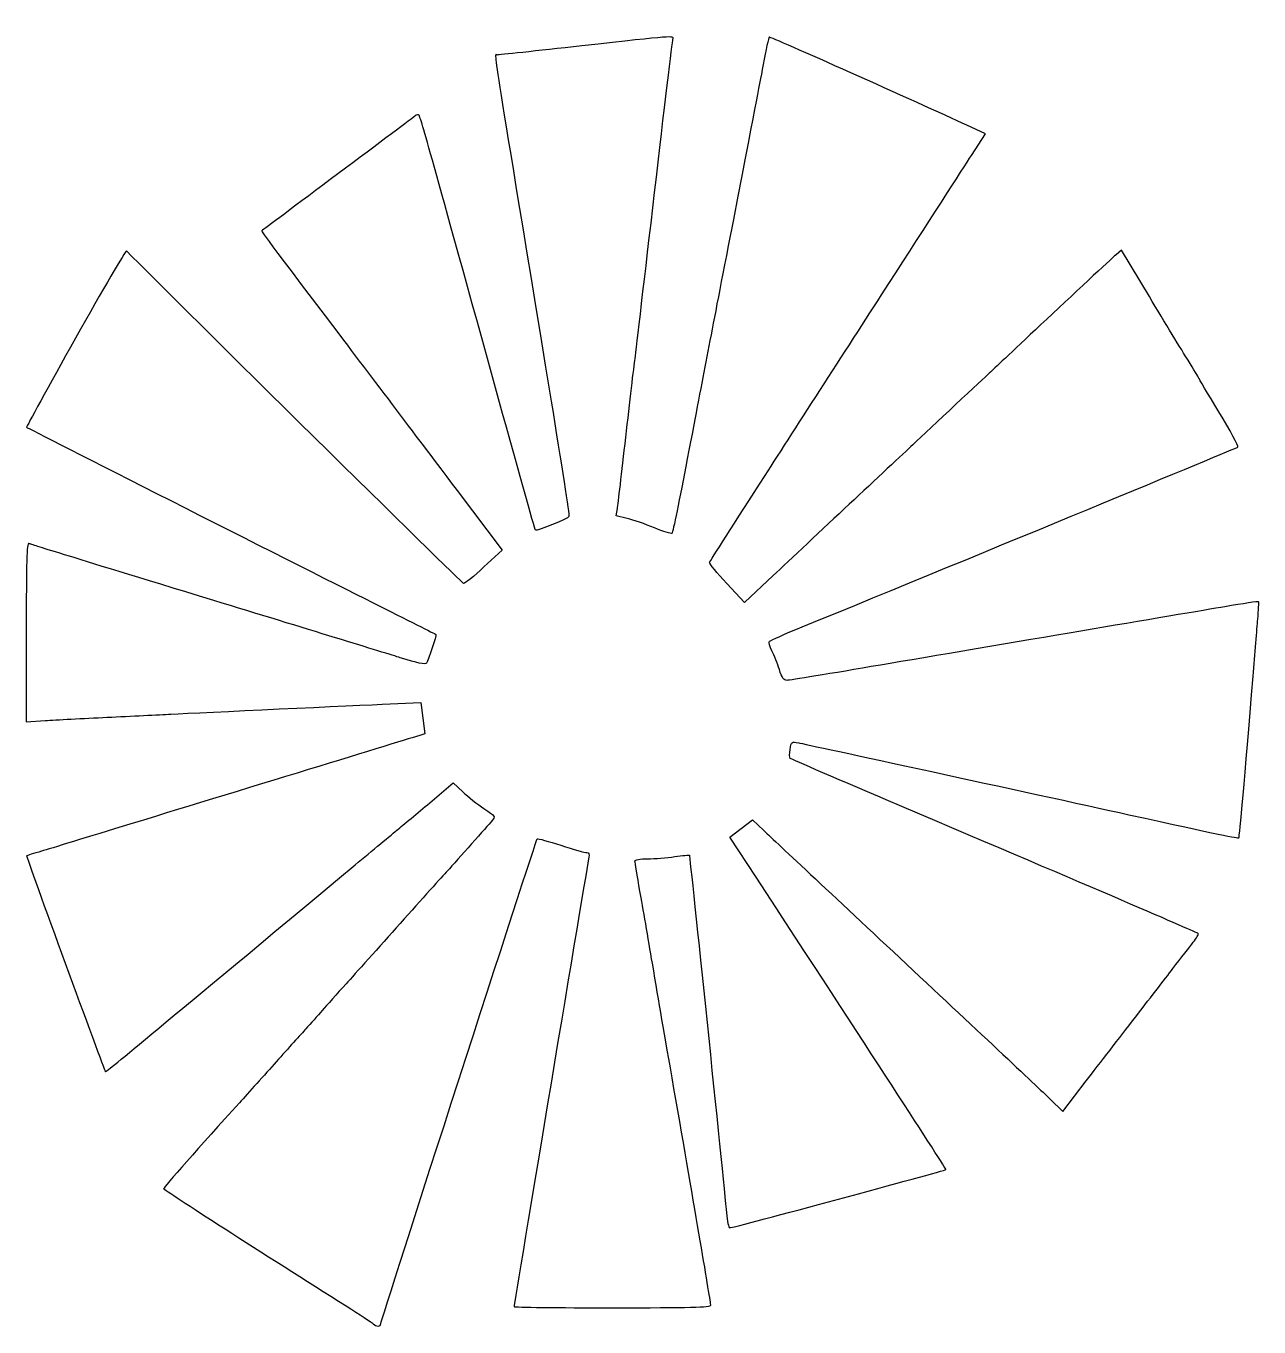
# Model space of a CAD drawing. Header units: centimetres. Extents: x -12.6 to 3.3, y -13.5 to 3.2.
import ezdxf

# ---------------------------------------------------------------- set-up
doc = ezdxf.new("R2010")
doc.units = ezdxf.units.CM
doc.header["$MEASUREMENT"] = 0
doc.layers.add('Layer 1', color=7, linetype='Continuous')

msp = doc.modelspace()

# ---------------------------------------------------------------- linework, layer by layer
at = {"layer": 'Layer 1'}
msp.add_open_spline([(-8.0987, -13.50528), (-8.11626, -13.48772), (-8.27322, -13.38354), (-8.4475, -13.27377), (-8.4475, -13.27377), (-9.47113, -12.62904), (-10.80056, -11.77555), (-10.80148, -11.76252), (-10.80148, -11.76252), (-10.80247, -11.74861), (-10.32721, -11.2097), (-9.82322, -10.65325), (-9.82322, -10.65325), (-9.71119, -10.52956), (-9.49703, -10.29143), (-9.34732, -10.12408), (-9.34732, -10.12408), (-9.1976, -9.95673), (-9.02623, -9.76616), (-8.96649, -9.7006), (-8.96649, -9.7006), (-8.90675, -9.63503), (-8.81109, -9.52788), (-8.75392, -9.46247), (-8.75392, -9.46247), (-8.69674, -9.39706), (-8.5584, -9.24235), (-8.4465, -9.11866), (-8.4465, -9.11866), (-8.33459, -8.99497), (-8.01962, -8.64373), (-7.74655, -8.33814), (-7.74655, -8.33814), (-7.47349, -8.03255), (-7.20106, -7.72891), (-7.14116, -7.66339), (-7.14116, -7.66339), (-7.00778, -7.5175), (-6.62622, -7.08864), (-6.56217, -7.01264), (-6.56217, -7.01264), (-6.51625, -6.95815), (-6.5181, -6.95539), (-6.66629, -6.857), (-6.66629, -6.857), (-6.74927, -6.80191), (-6.8725, -6.70506), (-6.94014, -6.64179), (-6.94014, -6.64179), (-6.94014, -6.64179), (-7.06313, -6.52675), (-7.06313, -6.52675), (-7.06313, -6.52675), (-7.06313, -6.52675), (-7.33677, -6.75776), (-7.33677, -6.75776), (-7.33677, -6.75776), (-7.48727, -6.88482), (-7.68325, -7.0483), (-7.77228, -7.12106), (-7.77228, -7.12106), (-7.86131, -7.19382), (-8.11222, -7.4017), (-8.32987, -7.58302), (-8.32987, -7.58302), (-10.79649, -9.63792), (-11.54804, -10.26018), (-11.55378, -10.25237), (-11.55378, -10.25237), (-11.57257, -10.22681), (-12.57831, -7.47283), (-12.57081, -7.46747), (-12.57081, -7.46747), (-12.56599, -7.46403), (-12.4787, -7.43655), (-12.37684, -7.40641), (-12.37684, -7.40641), (-12.27498, -7.37626), (-11.76301, -7.22012), (-11.23913, -7.05943), (-11.23913, -7.05943), (-10.71525, -6.89874), (-9.67941, -6.58152), (-8.93725, -6.3545), (-8.93725, -6.3545), (-8.19509, -6.12748), (-7.55204, -5.93028), (-7.50824, -5.91629), (-7.50824, -5.91629), (-7.50824, -5.91629), (-7.42861, -5.89084), (-7.42861, -5.89084), (-7.42861, -5.89084), (-7.42861, -5.89084), (-7.45424, -5.6901), (-7.45424, -5.6901), (-7.45424, -5.6901), (-7.45424, -5.6901), (-7.47987, -5.48936), (-7.47987, -5.48936), (-7.47987, -5.48936), (-7.47987, -5.48936), (-7.87783, -5.50629), (-7.87783, -5.50629), (-7.87783, -5.50629), (-8.32441, -5.52529), (-10.30266, -5.61774), (-10.70996, -5.63865), (-10.70996, -5.63865), (-10.85548, -5.64612), (-11.22457, -5.66417), (-11.53017, -5.67875), (-11.53017, -5.67875), (-11.83576, -5.69334), (-12.19593, -5.71239), (-12.33053, -5.7211), (-12.33053, -5.7211), (-12.33053, -5.7211), (-12.57527, -5.73693), (-12.57527, -5.73693), (-12.57527, -5.73693), (-12.57527, -5.73693), (-12.57527, -4.58069), (-12.57527, -4.58069), (-12.57527, -4.58069), (-12.57527, -3.66683), (-12.56834, -3.42701), (-12.5422, -3.43666), (-12.5422, -3.43666), (-12.47272, -3.4623), (-12.18372, -3.55128), (-10.15434, -4.17181), (-10.15434, -4.17181), (-9.00473, -4.52333), (-7.92126, -4.85562), (-7.74663, -4.91023), (-7.74663, -4.91023), (-7.52792, -4.97863), (-7.42308, -5.00049), (-7.40969, -4.9805), (-7.40969, -4.9805), (-7.38167, -4.93867), (-7.27641, -4.61889), (-7.2875, -4.60932), (-7.2875, -4.60932), (-7.29263, -4.60489), (-7.65997, -4.41981), (-8.10381, -4.19802), (-8.10381, -4.19802), (-9.11433, -3.69308), (-12.55092, -1.95182), (-12.57002, -1.93509), (-12.57002, -1.93509), (-12.57441, -1.93124), (-12.29014, -1.41427), (-11.93831, -0.78626), (-11.93831, -0.78626), (-11.58648, -0.15825), (-11.29118, 0.34806), (-11.2821, 0.33889), (-11.2821, 0.33889), (-10.61173, -0.33829), (-6.95034, -3.94786), (-6.92976, -3.95186), (-6.92976, -3.95186), (-6.91337, -3.95504), (-6.79488, -3.85933), (-6.66646, -3.73916), (-6.66646, -3.73916), (-6.66646, -3.73916), (-6.43296, -3.52067), (-6.43296, -3.52067), (-6.43296, -3.52067), (-6.43296, -3.52067), (-7.01141, -2.75441), (-7.01141, -2.75441), (-7.01141, -2.75441), (-7.32956, -2.33297), (-8.01208, -1.43026), (-8.52814, -0.7484), (-8.52814, -0.7484), (-9.61395, 0.68628), (-9.5429, 0.59052), (-9.52965, 0.60152), (-9.52965, 0.60152), (-9.52398, 0.60623), (-9.08476, 0.93515), (-8.55361, 1.33244), (-8.55361, 1.33244), (-8.02246, 1.72974), (-7.57271, 2.06659), (-7.55417, 2.08099), (-7.55417, 2.08099), (-7.53563, 2.0954), (-7.51336, 2.10009), (-7.50469, 2.09142), (-7.50469, 2.09142), (-7.48822, 2.07495), (-7.38571, 1.70992), (-6.53009, -1.37928), (-6.53009, -1.37928), (-6.24398, -2.41229), (-6.00684, -3.26052), (-6.00312, -3.26424), (-6.00312, -3.26424), (-5.98685, -3.28051), (-5.57815, -3.11597), (-5.56936, -3.08961), (-5.56936, -3.08961), (-5.56399, -3.07351), (-5.66762, -2.40237), (-5.79964, -1.59821), (-5.79964, -1.59821), (-6.59421, 3.24155), (-6.53571, 2.86695), (-6.49695, 2.86695), (-6.49695, 2.86695), (-6.48255, 2.86695), (-5.98989, 2.92045), (-5.40214, 2.98585), (-5.40214, 2.98585), (-4.2088, 3.11862), (-4.21146, 3.11843), (-4.2276, 3.072), (-4.2276, 3.072), (-4.23392, 3.05381), (-4.34052, 2.16382), (-4.46448, 1.09424), (-4.46448, 1.09424), (-4.58844, 0.02466), (-4.70179, -0.93974), (-4.71636, -1.04889), (-4.71636, -1.04889), (-4.73093, -1.15803), (-4.78475, -1.61642), (-4.83596, -2.06754), (-4.83596, -2.06754), (-4.88717, -2.51865), (-4.93578, -2.93101), (-4.94398, -2.98389), (-4.94398, -2.98389), (-4.94398, -2.98389), (-4.95889, -3.08004), (-4.95889, -3.08004), (-4.95889, -3.08004), (-4.95889, -3.08004), (-4.81818, -3.11353), (-4.81818, -3.11353), (-4.81818, -3.11353), (-4.74079, -3.13195), (-4.58274, -3.18684), (-4.46697, -3.23551), (-4.46697, -3.23551), (-4.3512, -3.28418), (-4.24854, -3.31514), (-4.23884, -3.30431), (-4.23884, -3.30431), (-4.22914, -3.29348), (-4.14054, -2.86195), (-4.04195, -2.34535), (-4.04195, -2.34535), (-3.806, -1.10902), (-3.77995, -0.97346), (-3.51313, 0.40632), (-3.51313, 0.40632), (-3.14077, 2.33188), (-3.12958, 2.38992), (-3.06194, 2.74588), (-3.06194, 2.74588), (-3.0262, 2.93396), (-2.99221, 3.09258), (-2.98641, 3.09838), (-2.98641, 3.09838), (-2.97696, 3.10783), (-1.03028, 2.24043), (-0.43165, 1.96005), (-0.43165, 1.96005), (-0.43165, 1.96005), (-0.19306, 1.8483), (-0.19306, 1.8483), (-0.19306, 1.8483), (-0.19306, 1.8483), (-0.37386, 1.57049), (-0.37386, 1.57049), (-0.37386, 1.57049), (-0.4733, 1.41769), (-0.95373, 0.67355), (-1.44149, -0.08316), (-1.44149, -0.08316), (-1.92925, -0.83987), (-2.64703, -1.9531), (-3.03656, -2.55701), (-3.03656, -2.55701), (-3.42609, -3.16092), (-3.74879, -3.66694), (-3.75366, -3.68149), (-3.75366, -3.68149), (-3.75853, -3.69604), (-3.65882, -3.81777), (-3.53208, -3.95199), (-3.53208, -3.95199), (-3.53208, -3.95199), (-3.30164, -4.19603), (-3.30164, -4.19603), (-3.30164, -4.19603), (-3.30164, -4.19603), (-2.93122, -3.84771), (-2.93122, -3.84771), (-2.93122, -3.84771), (-2.72749, -3.65613), (-2.28696, -3.24357), (-1.95226, -2.9309), (-1.95226, -2.9309), (-1.61756, -2.61823), (-1.24797, -2.27225), (-1.13094, -2.16206), (-1.13094, -2.16206), (-0.90612, -1.95037), (-0.21248, -1.3014), (-0.13911, -1.2341), (-0.13911, -1.2341), (-0.09409, -1.19281), (0.13847, -0.97432), (0.52272, -0.61233), (0.52272, -0.61233), (0.92603, -0.23238), (1.42316, 0.22988), (1.49304, 0.28993), (1.49304, 0.28993), (1.49304, 0.28993), (1.56144, 0.3487), (1.56144, 0.3487), (1.56144, 0.3487), (1.56144, 0.3487), (1.92325, -0.25088), (1.92325, -0.25088), (1.92325, -0.25088), (2.12224, -0.58065), (2.34667, -0.94963), (2.42198, -1.07083), (2.42198, -1.07083), (2.49728, -1.19204), (2.5589, -1.29433), (2.5589, -1.29814), (2.5589, -1.29814), (2.5589, -1.30196), (2.67726, -1.50044), (2.82191, -1.73922), (2.82191, -1.73922), (2.96657, -1.978), (3.0767, -2.18116), (3.06665, -2.19069), (3.06665, -2.19069), (3.05221, -2.20439), (-0.21607, -3.5535), (-2.56065, -4.51359), (-2.56065, -4.51359), (-2.77886, -4.60294), (-2.96735, -4.68601), (-2.97951, -4.69817), (-2.97951, -4.69817), (-2.99168, -4.71034), (-2.97849, -4.76636), (-2.9502, -4.82266), (-2.9502, -4.82266), (-2.92191, -4.87896), (-2.87832, -4.98753), (-2.85333, -5.06393), (-2.85333, -5.06393), (-2.81923, -5.16815), (-2.79507, -5.20284), (-2.75656, -5.20284), (-2.75656, -5.20284), (-2.72833, -5.20284), (-2.18457, -5.11412), (-1.54822, -5.00569), (-1.54822, -5.00569), (-0.91187, -4.89726), (0.25173, -4.69974), (1.03754, -4.56677), (1.03754, -4.56677), (1.82335, -4.43379), (2.65966, -4.29222), (2.89601, -4.25216), (2.89601, -4.25216), (3.13235, -4.2121), (3.32934, -4.18293), (3.33375, -4.18735), (3.33375, -4.18735), (3.33816, -4.19176), (3.33317, -4.29406), (3.32263, -4.41468), (3.32263, -4.41468), (3.3121, -4.5353), (3.28465, -4.86616), (3.26161, -5.14993), (3.26161, -5.14993), (3.15441, -6.47082), (3.08809, -7.22247), (3.07784, -7.23272), (3.07784, -7.23272), (3.0676, -7.24296), (2.84713, -7.19681), (1.65931, -6.93575), (1.65931, -6.93575), (0.42235, -6.66389), (-2.52148, -6.02409), (-2.60327, -6.00934), (-2.60327, -6.00934), (-2.69725, -5.99239), (-2.69891, -5.99363), (-2.71503, -6.09295), (-2.71503, -6.09295), (-2.72403, -6.1484), (-2.72277, -6.20102), (-2.71224, -6.20988), (-2.71224, -6.20988), (-2.70171, -6.21874), (-2.06801, -6.4918), (-1.30403, -6.81666), (-1.30403, -6.81666), (1.20865, -7.88512), (2.53933, -8.45529), (2.55363, -8.4696), (2.55363, -8.4696), (2.56138, -8.47735), (2.53235, -8.52833), (2.48912, -8.5829), (2.48912, -8.5829), (2.44589, -8.63747), (2.32834, -8.78926), (2.22789, -8.92023), (2.22789, -8.92023), (2.12744, -9.0512), (1.9025, -9.3429), (1.72803, -9.56846), (1.72803, -9.56846), (1.55356, -9.79402), (1.27474, -10.15535), (1.10844, -10.37142), (1.10844, -10.37142), (1.10844, -10.37142), (0.80607, -10.76428), (0.80607, -10.76428), (0.80607, -10.76428), (0.80607, -10.76428), (0.64399, -10.60705), (0.64399, -10.60705), (0.64399, -10.60705), (0.55485, -10.52057), (-0.28009, -9.73696), (-1.21142, -8.86569), (-1.21142, -8.86569), (-2.14275, -7.99442), (-2.97123, -7.21874), (-3.05249, -7.14196), (-3.05249, -7.14196), (-3.05249, -7.14196), (-3.20022, -7.00236), (-3.20022, -7.00236), (-3.20022, -7.00236), (-3.20022, -7.00236), (-3.34558, -7.11523), (-3.34558, -7.11523), (-3.34558, -7.11523), (-3.34558, -7.11523), (-3.49094, -7.2281), (-3.49094, -7.2281), (-3.49094, -7.2281), (-3.49094, -7.2281), (-3.15385, -7.74344), (-3.15385, -7.74344), (-3.15385, -7.74344), (-1.75788, -9.87761), (-0.69695, -11.5102), (-0.70245, -11.51571), (-0.70245, -11.51571), (-0.71718, -11.53044), (-3.45469, -12.26722), (-3.4947, -12.26722), (-3.4947, -12.26722), (-3.50803, -12.26722), (-3.52675, -12.1809), (-3.5363, -12.0754), (-3.5363, -12.0754), (-3.57291, -11.67101), (-4.00898, -7.46468), (-4.015, -7.45797), (-4.015, -7.45797), (-4.01848, -7.45408), (-4.10348, -7.46278), (-4.20388, -7.47729), (-4.20388, -7.47729), (-4.30428, -7.4918), (-4.46084, -7.50391), (-4.5518, -7.5042), (-4.5518, -7.5042), (-4.65415, -7.50453), (-4.71716, -7.51582), (-4.71716, -7.53384), (-4.71716, -7.53384), (-4.71716, -7.54985), (-4.68824, -7.72547), (-4.65288, -7.9241), (-4.65288, -7.9241), (-4.61753, -8.12273), (-4.54525, -8.54123), (-4.49226, -8.8541), (-4.49226, -8.8541), (-4.40229, -9.38534), (-4.34543, -9.71541), (-4.21423, -10.46806), (-4.21423, -10.46806), (-3.94401, -12.01822), (-3.73819, -13.22797), (-3.73819, -13.26603), (-3.73819, -13.26603), (-3.73819, -13.29203), (-4.00984, -13.2991), (-5.0082, -13.2991), (-5.0082, -13.2991), (-5.7067, -13.2991), (-6.2782, -13.29258), (-6.2782, -13.2846), (-6.2782, -13.2846), (-6.2782, -13.2602), (-5.32662, -7.54851), (-5.31195, -7.48488), (-5.31195, -7.48488), (-5.3023, -7.44301), (-5.3103, -7.42535), (-5.33891, -7.42535), (-5.33891, -7.42535), (-5.36128, -7.42535), (-5.51139, -7.38274), (-5.67247, -7.33067), (-5.67247, -7.33067), (-5.83356, -7.27859), (-5.97145, -7.24208), (-5.9789, -7.24953), (-5.9789, -7.24953), (-5.99751, -7.26814), (-7.99671, -13.46291), (-7.99742, -13.50415), (-7.99742, -13.50415), (-7.99814, -13.54627), (-8.05708, -13.54693), (-8.09872, -13.50529), (-8.09872, -13.50529), (-8.09872, -13.50529), (-8.0987, -13.50528), (-8.0987, -13.50528)], degree=3, knots=[0, 0, 0, 0, 0.00719424, 0.00719424, 0.00719424, 0.00719424, 0.01438849, 0.01438849, 0.01438849, 0.01438849, 0.02158273, 0.02158273, 0.02158273, 0.02158273, 0.02877698, 0.02877698, 0.02877698, 0.02877698, 0.03597122, 0.03597122, 0.03597122, 0.03597122, 0.04316547, 0.04316547, 0.04316547, 0.04316547, 0.05035971, 0.05035971, 0.05035971, 0.05035971, 0.05755396, 0.05755396, 0.05755396, 0.05755396, 0.0647482, 0.0647482, 0.0647482, 0.0647482, 0.07194245, 0.07194245, 0.07194245, 0.07194245, 0.07913669, 0.07913669, 0.07913669, 0.07913669, 0.08633094, 0.08633094, 0.08633094, 0.08633094, 0.09352518, 0.09352518, 0.09352518, 0.09352518, 0.10071942, 0.10071942, 0.10071942, 0.10071942, 0.10791367, 0.10791367, 0.10791367, 0.10791367, 0.11510791, 0.11510791, 0.11510791, 0.11510791, 0.12230216, 0.12230216, 0.12230216, 0.12230216, 0.1294964, 0.1294964, 0.1294964, 0.1294964, 0.13669065, 0.13669065, 0.13669065, 0.13669065, 0.14388489, 0.14388489, 0.14388489, 0.14388489, 0.15107914, 0.15107914, 0.15107914, 0.15107914, 0.15827338, 0.15827338, 0.15827338, 0.15827338, 0.16546763, 0.16546763, 0.16546763, 0.16546763, 0.17266187, 0.17266187, 0.17266187, 0.17266187, 0.17985612, 0.17985612, 0.17985612, 0.17985612, 0.18705036, 0.18705036, 0.18705036, 0.18705036, 0.1942446, 0.1942446, 0.1942446, 0.1942446, 0.20143885, 0.20143885, 0.20143885, 0.20143885, 0.20863309, 0.20863309, 0.20863309, 0.20863309, 0.21582734, 0.21582734, 0.21582734, 0.21582734, 0.22302158, 0.22302158, 0.22302158, 0.22302158, 0.23021583, 0.23021583, 0.23021583, 0.23021583, 0.23741007, 0.23741007, 0.23741007, 0.23741007, 0.24460432, 0.24460432, 0.24460432, 0.24460432, 0.25179856, 0.25179856, 0.25179856, 0.25179856, 0.25899281, 0.25899281, 0.25899281, 0.25899281, 0.26618705, 0.26618705, 0.26618705, 0.26618705, 0.27338129, 0.27338129, 0.27338129, 0.27338129, 0.28057554, 0.28057554, 0.28057554, 0.28057554, 0.28776978, 0.28776978, 0.28776978, 0.28776978, 0.29496403, 0.29496403, 0.29496403, 0.29496403, 0.30215827, 0.30215827, 0.30215827, 0.30215827, 0.30935252, 0.30935252, 0.30935252, 0.30935252, 0.31654676, 0.31654676, 0.31654676, 0.31654676, 0.32374101, 0.32374101, 0.32374101, 0.32374101, 0.33093525, 0.33093525, 0.33093525, 0.33093525, 0.3381295, 0.3381295, 0.3381295, 0.3381295, 0.34532374, 0.34532374, 0.34532374, 0.34532374, 0.35251799, 0.35251799, 0.35251799, 0.35251799, 0.35971223, 0.35971223, 0.35971223, 0.35971223, 0.36690647, 0.36690647, 0.36690647, 0.36690647, 0.37410072, 0.37410072, 0.37410072, 0.37410072, 0.38129496, 0.38129496, 0.38129496, 0.38129496, 0.38848921, 0.38848921, 0.38848921, 0.38848921, 0.39568345, 0.39568345, 0.39568345, 0.39568345, 0.4028777, 0.4028777, 0.4028777, 0.4028777, 0.41007194, 0.41007194, 0.41007194, 0.41007194, 0.41726619, 0.41726619, 0.41726619, 0.41726619, 0.42446043, 0.42446043, 0.42446043, 0.42446043, 0.43165468, 0.43165468, 0.43165468, 0.43165468, 0.43884892, 0.43884892, 0.43884892, 0.43884892, 0.44604317, 0.44604317, 0.44604317, 0.44604317, 0.45323741, 0.45323741, 0.45323741, 0.45323741, 0.46043165, 0.46043165, 0.46043165, 0.46043165, 0.4676259, 0.4676259, 0.4676259, 0.4676259, 0.47482014, 0.47482014, 0.47482014, 0.47482014, 0.48201439, 0.48201439, 0.48201439, 0.48201439, 0.48920863, 0.48920863, 0.48920863, 0.48920863, 0.49640288, 0.49640288, 0.49640288, 0.49640288, 0.50359712, 0.50359712, 0.50359712, 0.50359712, 0.51079137, 0.51079137, 0.51079137, 0.51079137, 0.51798561, 0.51798561, 0.51798561, 0.51798561, 0.52517986, 0.52517986, 0.52517986, 0.52517986, 0.5323741, 0.5323741, 0.5323741, 0.5323741, 0.53956835, 0.53956835, 0.53956835, 0.53956835, 0.54676259, 0.54676259, 0.54676259, 0.54676259, 0.55395683, 0.55395683, 0.55395683, 0.55395683, 0.56115108, 0.56115108, 0.56115108, 0.56115108, 0.56834532, 0.56834532, 0.56834532, 0.56834532, 0.57553957, 0.57553957, 0.57553957, 0.57553957, 0.58273381, 0.58273381, 0.58273381, 0.58273381, 0.58992806, 0.58992806, 0.58992806, 0.58992806, 0.5971223, 0.5971223, 0.5971223, 0.5971223, 0.60431655, 0.60431655, 0.60431655, 0.60431655, 0.61151079, 0.61151079, 0.61151079, 0.61151079, 0.61870504, 0.61870504, 0.61870504, 0.61870504, 0.62589928, 0.62589928, 0.62589928, 0.62589928, 0.63309353, 0.63309353, 0.63309353, 0.63309353, 0.64028777, 0.64028777, 0.64028777, 0.64028777, 0.64748201, 0.64748201, 0.64748201, 0.64748201, 0.65467626, 0.65467626, 0.65467626, 0.65467626, 0.6618705, 0.6618705, 0.6618705, 0.6618705, 0.66906475, 0.66906475, 0.66906475, 0.66906475, 0.67625899, 0.67625899, 0.67625899, 0.67625899, 0.68345324, 0.68345324, 0.68345324, 0.68345324, 0.69064748, 0.69064748, 0.69064748, 0.69064748, 0.69784173, 0.69784173, 0.69784173, 0.69784173, 0.70503597, 0.70503597, 0.70503597, 0.70503597, 0.71223022, 0.71223022, 0.71223022, 0.71223022, 0.71942446, 0.71942446, 0.71942446, 0.71942446, 0.72661871, 0.72661871, 0.72661871, 0.72661871, 0.73381295, 0.73381295, 0.73381295, 0.73381295, 0.74100719, 0.74100719, 0.74100719, 0.74100719, 0.74820144, 0.74820144, 0.74820144, 0.74820144, 0.75539568, 0.75539568, 0.75539568, 0.75539568, 0.76258993, 0.76258993, 0.76258993, 0.76258993, 0.76978417, 0.76978417, 0.76978417, 0.76978417, 0.77697842, 0.77697842, 0.77697842, 0.77697842, 0.78417266, 0.78417266, 0.78417266, 0.78417266, 0.79136691, 0.79136691, 0.79136691, 0.79136691, 0.79856115, 0.79856115, 0.79856115, 0.79856115, 0.8057554, 0.8057554, 0.8057554, 0.8057554, 0.81294964, 0.81294964, 0.81294964, 0.81294964, 0.82014388, 0.82014388, 0.82014388, 0.82014388, 0.82733813, 0.82733813, 0.82733813, 0.82733813, 0.83453237, 0.83453237, 0.83453237, 0.83453237, 0.84172662, 0.84172662, 0.84172662, 0.84172662, 0.84892086, 0.84892086, 0.84892086, 0.84892086, 0.85611511, 0.85611511, 0.85611511, 0.85611511, 0.86330935, 0.86330935, 0.86330935, 0.86330935, 0.8705036, 0.8705036, 0.8705036, 0.8705036, 0.87769784, 0.87769784, 0.87769784, 0.87769784, 0.88489209, 0.88489209, 0.88489209, 0.88489209, 0.89208633, 0.89208633, 0.89208633, 0.89208633, 0.89928058, 0.89928058, 0.89928058, 0.89928058, 0.90647482, 0.90647482, 0.90647482, 0.90647482, 0.91366906, 0.91366906, 0.91366906, 0.91366906, 0.92086331, 0.92086331, 0.92086331, 0.92086331, 0.92805755, 0.92805755, 0.92805755, 0.92805755, 0.9352518, 0.9352518, 0.9352518, 0.9352518, 0.94244604, 0.94244604, 0.94244604, 0.94244604, 0.94964029, 0.94964029, 0.94964029, 0.94964029, 0.95683453, 0.95683453, 0.95683453, 0.95683453, 0.96402878, 0.96402878, 0.96402878, 0.96402878, 0.97122302, 0.97122302, 0.97122302, 0.97122302, 0.97841727, 0.97841727, 0.97841727, 0.97841727, 0.98561151, 0.98561151, 0.98561151, 0.98561151, 1, 1, 1, 1], dxfattribs=at)

doc.saveas('drawing.dxf')
